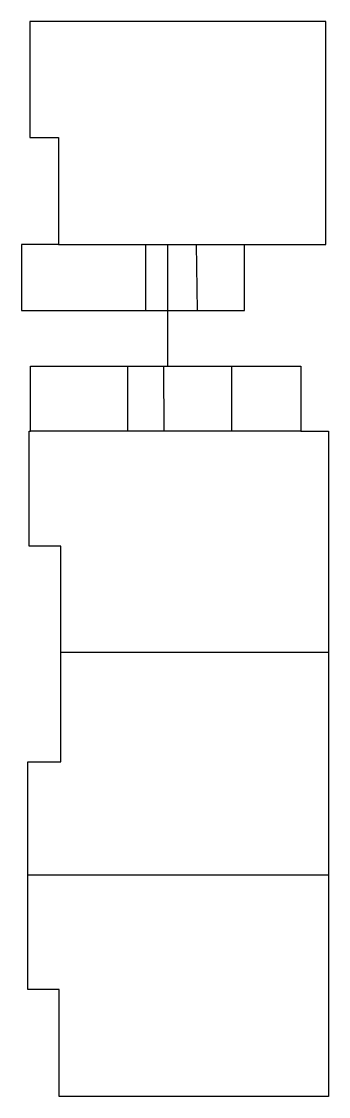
# Model space of a CAD drawing. Header units: inches. Extents: x 0 to 1.29, y 0 to 4.51.
import ezdxf

# ---------------------------------------------------------------- set-up
doc = ezdxf.new("R2010")
doc.units = ezdxf.units.IN
doc.header["$MEASUREMENT"] = 0
doc.layers.add('floors 9-10', color=1, linetype='Continuous')

msp = doc.modelspace()

# ---------------------------------------------------------------- linework, layer by layer
at = {"layer": 'floors 9-10'}
for p, q in [((1.277, 4.5122), (0.0348, 4.5122)), ((0.0348, 4.5122), (0.0348, 4.0255)), ((1.277, 3.5767), (1.277, 4.5122)), ((0.0348, 4.0255), (0.1549, 4.0255)), ((0.1549, 4.0255), (0.1549, 3.5767)), ((0.1549, 3.5767), (0, 3.5767)), ((0, 3.5767), (0, 3.2986)), ((0.1549, 3.5767), (0.9356, 3.5767)), ((0.5201, 3.5767), (0.5201, 3.2986)), ((0.6123, 3.5767), (0.6123, 3.0661)), ((0.733, 3.5767), (0.7362, 3.2986)), ((0.9356, 3.2986), (0.9356, 3.5767)), ((0.9356, 3.5767), (1.277, 3.5767)), ((0, 3.2986), (0.9356, 3.2986)), ((0.0372, 2.7929), (0.0372, 3.0661)), ((0.0372, 3.0661), (0.6123, 3.0661)), ((0.4448, 3.0661), (0.444, 2.7929)), ((0.5957, 3.0661), (0.5973, 2.7929)), ((0.6123, 3.0661), (1.1715, 3.0661)), ((0.8812, 3.0661), (0.8804, 2.7929)), ((1.1715, 3.0661), (1.1715, 2.7929)), ((0.0316, 2.3103), (0.0316, 2.7929)), ((0.0316, 2.7929), (0.0372, 2.7929)), ((1.1715, 2.7929), (0.0372, 2.7929)), ((1.1715, 2.7929), (1.2876, 2.7929)), ((1.2876, 2.7929), (1.2876, 0)), ((0.1646, 2.3103), (0.0316, 2.3103)), ((0.1646, 1.405), (0.1646, 2.3103)), ((0.1646, 1.8653), (1.2876, 1.8653)), ((0.0262, 0.4492), (0.0262, 1.405)), ((0.0262, 1.405), (0.1646, 1.405)), ((0.0262, 0.9303), (1.2876, 0.9303)), ((0.1582, 0.4492), (0.0262, 0.4492)), ((0.1582, 0), (0.1582, 0.4492)), ((1.2876, 0), (0.1582, 0))]:
    msp.add_line(p, q, dxfattribs=at)

doc.saveas('drawing.dxf')
